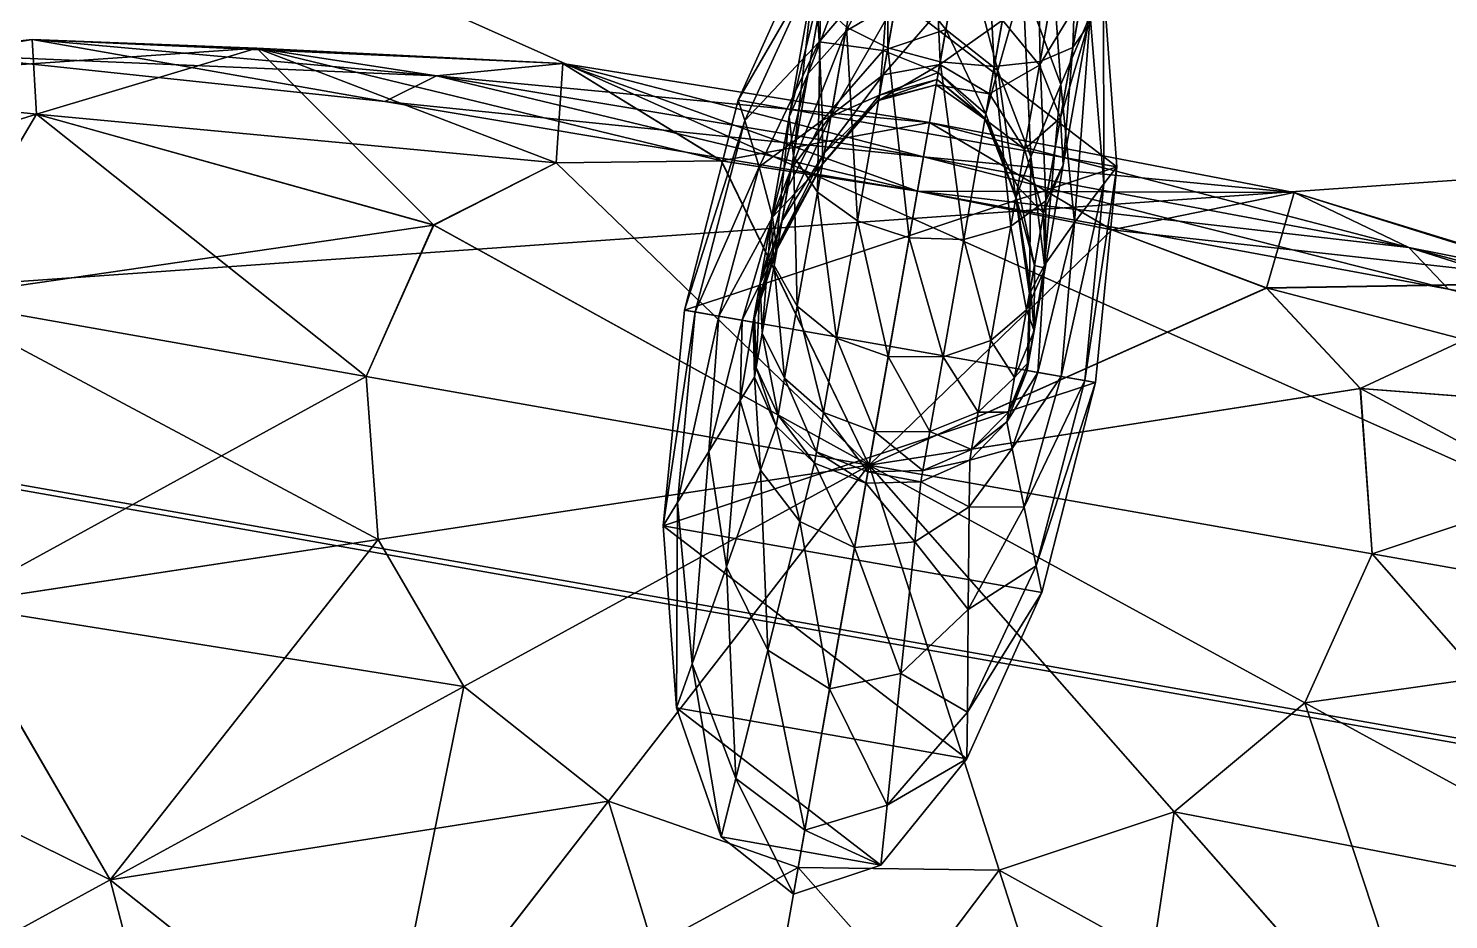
# Model space of a CAD drawing. Header units: metres. Extents: x -1.14 to 1.51, y -0.35 to 3.51.
# Drawn here: x -0.476 to 0.035, y 0.352 to 0.672 of the extents above; entities that cross this region are included whole.
import ezdxf

# ---------------------------------------------------------------- set-up
doc = ezdxf.new("R2010")
doc.units = ezdxf.units.M

msp = doc.modelspace()

# ---------------------------------------------------------------- linework, layer by layer
at = {"layer": 'Banana 1'}
for points in [[(-0.16692, 0.66516, -0.46506), (-0.16738, 0.75409, -0.46748), (-0.18175, 0.67257, -0.45539)], [(-0.16692, 0.66516, -0.46506), (-0.15209, 0.74924, -0.47806), (-0.16738, 0.75409, -0.46748)], [(-0.1481, 0.66008, -0.46861), (-0.15209, 0.74924, -0.47806), (-0.16692, 0.66516, -0.46506)], [(-0.1481, 0.66008, -0.46861), (-0.13311, 0.7451, -0.48194), (-0.15209, 0.74924, -0.47806)], [(-0.12868, 0.65842, -0.46506), (-0.13311, 0.7451, -0.48194), (-0.1481, 0.66008, -0.46861)], [(-0.12868, 0.65842, -0.46506), (-0.11385, 0.74249, -0.47806), (-0.13311, 0.7451, -0.48194)], [(-0.1122, 0.66031, -0.45539), (-0.11385, 0.74249, -0.47806), (-0.12868, 0.65842, -0.46506)], [(-0.1122, 0.66031, -0.45539), (-0.09783, 0.74182, -0.46748), (-0.11385, 0.74249, -0.47806)], [(-0.10041, 0.66533, -0.44108), (-0.09783, 0.74182, -0.46748), (-0.1122, 0.66031, -0.45539)], [(-0.10041, 0.66533, -0.44108), (-0.0867, 0.74305, -0.45183), (-0.09783, 0.74182, -0.46748)], [(-0.09504, 0.67306, -0.4236), (-0.0867, 0.74305, -0.45183), (-0.10041, 0.66533, -0.44108)], [(-0.10949, 0.72008, -0.11019), (-0.1184, 0.68877, -0.14417), (-0.1047, 0.65199, -0.14417)], [(-0.10949, 0.72008, -0.11019), (-0.1047, 0.65199, -0.14417), (-0.09418, 0.67675, -0.11019)], [(-0.182, 0.67115, -0.36349), (-0.15823, 0.71445, -0.3664), (-0.16397, 0.68186, -0.34982)], [(-0.182, 0.67115, -0.36349), (-0.17536, 0.70886, -0.38239), (-0.15823, 0.71445, -0.3664)], [(-0.22067, 0.64634, -0.0973), (-0.19307, 0.69419, -0.11019), (-0.19376, 0.70617, -0.0973)], [(-0.0846, 0.62235, -0.0973), (-0.22067, 0.64634, -0.0973), (-0.19376, 0.70617, -0.0973)], [(-0.19559, 0.65596, -0.38081), (-0.17536, 0.70886, -0.38239), (-0.182, 0.67115, -0.36349)], [(-0.19559, 0.65596, -0.38081), (-0.18782, 0.70006, -0.40309), (-0.17536, 0.70886, -0.38239)], [(-0.08943, 0.68777, -0.0973), (-0.0846, 0.62235, -0.0973), (-0.19376, 0.70617, -0.0973)], [(-0.1662, 0.69719, -0.14417), (-0.14604, 0.67174, -0.19222), (-0.14008, 0.70559, -0.14417)], [(-0.14008, 0.70559, -0.14417), (-0.14604, 0.67174, -0.19222), (-0.12739, 0.65697, -0.19222)], [(-0.14008, 0.70559, -0.14417), (-0.12739, 0.65697, -0.19222), (-0.1184, 0.68877, -0.14417)], [(-0.20234, 0.64041, -0.3973), (-0.18782, 0.70006, -0.40309), (-0.19559, 0.65596, -0.38081)], [(-0.20234, 0.64041, -0.3973), (-0.19352, 0.69042, -0.4236), (-0.18782, 0.70006, -0.40309)], [(-0.19307, 0.69419, -0.11019), (-0.19164, 0.66732, -0.14417), (-0.1662, 0.69719, -0.14417)], [(-0.19164, 0.66732, -0.14417), (-0.16862, 0.66424, -0.19222), (-0.1662, 0.69719, -0.14417)], [(-0.1662, 0.69719, -0.14417), (-0.16862, 0.66424, -0.19222), (-0.14604, 0.67174, -0.19222)], [(-0.12573, 0.67512, -0.34982), (-0.1058, 0.6966, -0.38239), (-0.11245, 0.65889, -0.36349)], [(-0.11245, 0.65889, -0.36349), (-0.1058, 0.6966, -0.38239), (-0.09711, 0.68406, -0.40309)], [(-0.22067, 0.64634, -0.0973), (-0.21831, 0.63903, -0.11019), (-0.19307, 0.69419, -0.11019)], [(-0.21831, 0.63903, -0.11019), (-0.19164, 0.66732, -0.14417), (-0.19307, 0.69419, -0.11019)], [(-0.20084, 0.62621, -0.41103), (-0.19352, 0.69042, -0.4236), (-0.20234, 0.64041, -0.3973)], [(-0.20084, 0.62621, -0.41103), (-0.19112, 0.68132, -0.44108), (-0.19352, 0.69042, -0.4236)], [(-0.1184, 0.68877, -0.14417), (-0.12739, 0.65697, -0.19222), (-0.11546, 0.62596, -0.19222)], [(-0.1184, 0.68877, -0.14417), (-0.11546, 0.62596, -0.19222), (-0.1047, 0.65199, -0.14417)], [(-0.11245, 0.65889, -0.36349), (-0.09711, 0.68406, -0.40309), (-0.10488, 0.63997, -0.38081)], [(-0.10488, 0.63997, -0.38081), (-0.09711, 0.68406, -0.40309), (-0.09504, 0.67306, -0.4236)], [(-0.08943, 0.68777, -0.0973), (-0.09418, 0.67675, -0.11019), (-0.08933, 0.61628, -0.11019)], [(-0.08943, 0.68777, -0.0973), (-0.08933, 0.61628, -0.11019), (-0.0846, 0.62235, -0.0973)], [(-0.19221, 0.61327, -0.42227), (-0.19112, 0.68132, -0.44108), (-0.20084, 0.62621, -0.41103)], [(-0.19221, 0.61327, -0.42227), (-0.18175, 0.67257, -0.45539), (-0.19112, 0.68132, -0.44108)], [(-0.18732, 0.641, -0.3285), (-0.16397, 0.68186, -0.34982), (-0.16864, 0.65541, -0.31744)], [(-0.18732, 0.641, -0.3285), (-0.182, 0.67115, -0.36349), (-0.16397, 0.68186, -0.34982)], [(-0.16864, 0.65541, -0.31744), (-0.14389, 0.68396, -0.34427), (-0.14827, 0.65913, -0.31291)], [(-0.16864, 0.65541, -0.31744), (-0.16397, 0.68186, -0.34982), (-0.14389, 0.68396, -0.34427)], [(-0.14827, 0.65913, -0.31291), (-0.14389, 0.68396, -0.34427), (-0.12573, 0.67512, -0.34982)], [(-0.14827, 0.65913, -0.31291), (-0.12573, 0.67512, -0.34982), (-0.1304, 0.64867, -0.31744)], [(-0.1304, 0.64867, -0.31744), (-0.12573, 0.67512, -0.34982), (-0.11245, 0.65889, -0.36349)], [(-0.09418, 0.67675, -0.11019), (-0.1047, 0.65199, -0.14417), (-0.09982, 0.60237, -0.14417)], [(-0.09418, 0.67675, -0.11019), (-0.09982, 0.60237, -0.14417), (-0.08933, 0.61628, -0.11019)], [(-0.20163, 0.6217, -0.34228), (-0.182, 0.67115, -0.36349), (-0.18732, 0.641, -0.3285)], [(-0.20163, 0.6217, -0.34228), (-0.19559, 0.65596, -0.38081), (-0.182, 0.67115, -0.36349)], [(-0.17787, 0.60303, -0.42986), (-0.18175, 0.67257, -0.45539), (-0.19221, 0.61327, -0.42227)], [(-0.17787, 0.60303, -0.42986), (-0.16692, 0.66516, -0.46506), (-0.18175, 0.67257, -0.45539)], [(-0.16862, 0.66424, -0.19222), (-0.14876, 0.65635, -0.2473), (-0.14604, 0.67174, -0.19222)], [(-0.14604, 0.67174, -0.19222), (-0.14876, 0.65635, -0.2473), (-0.13168, 0.6414, -0.2473)], [(-0.14604, 0.67174, -0.19222), (-0.13168, 0.6414, -0.2473), (-0.12739, 0.65697, -0.19222)], [(-0.10488, 0.63997, -0.38081), (-0.09504, 0.67306, -0.4236), (-0.10386, 0.62305, -0.3973)], [(-0.10386, 0.62305, -0.3973), (-0.09504, 0.67306, -0.4236), (-0.10041, 0.66533, -0.44108)], [(-0.21831, 0.63903, -0.11019), (-0.21321, 0.62236, -0.14417), (-0.19164, 0.66732, -0.14417)], [(-0.21321, 0.62236, -0.14417), (-0.19044, 0.63919, -0.19222), (-0.19164, 0.66732, -0.14417)], [(-0.19164, 0.66732, -0.14417), (-0.19044, 0.63919, -0.19222), (-0.16862, 0.66424, -0.19222)], [(-0.19044, 0.63919, -0.19222), (-0.16992, 0.64814, -0.2473), (-0.16862, 0.66424, -0.19222)], [(-0.15924, 0.59691, -0.43265), (-0.16692, 0.66516, -0.46506), (-0.17787, 0.60303, -0.42986)], [(-0.16862, 0.66424, -0.19222), (-0.16992, 0.64814, -0.2473), (-0.14876, 0.65635, -0.2473)], [(-0.15924, 0.59691, -0.43265), (-0.1481, 0.66008, -0.46861), (-0.16692, 0.66516, -0.46506)], [(-0.11013, 0.61021, -0.41103), (-0.10041, 0.66533, -0.44108), (-0.1122, 0.66031, -0.45539)], [(-0.10386, 0.62305, -0.3973), (-0.10041, 0.66533, -0.44108), (-0.11013, 0.61021, -0.41103)], [(-0.17025, 0.64625, -0.29274), (-0.14827, 0.65913, -0.31291), (-0.14954, 0.65192, -0.28961)], [(-0.17025, 0.64625, -0.29274), (-0.16864, 0.65541, -0.31744), (-0.14827, 0.65913, -0.31291)], [(-0.13963, 0.59629, -0.42986), (-0.1481, 0.66008, -0.46861), (-0.15924, 0.59691, -0.43265)], [(-0.14954, 0.65192, -0.28961), (-0.14827, 0.65913, -0.31291), (-0.1304, 0.64867, -0.31744)], [(-0.13963, 0.59629, -0.42986), (-0.12868, 0.65842, -0.46506), (-0.1481, 0.66008, -0.46861)], [(-0.1304, 0.64867, -0.31744), (-0.11245, 0.65889, -0.36349), (-0.11777, 0.62873, -0.3285)], [(-0.12266, 0.60101, -0.42227), (-0.1122, 0.66031, -0.45539), (-0.12868, 0.65842, -0.46506)], [(-0.11013, 0.61021, -0.41103), (-0.1122, 0.66031, -0.45539), (-0.12266, 0.60101, -0.42227)], [(-0.11777, 0.62873, -0.3285), (-0.11245, 0.65889, -0.36349), (-0.10488, 0.63997, -0.38081)], [(-0.20887, 0.60334, -0.35497), (-0.19559, 0.65596, -0.38081), (-0.20163, 0.6217, -0.34228)], [(-0.20887, 0.60334, -0.35497), (-0.20234, 0.64041, -0.3973), (-0.19559, 0.65596, -0.38081)], [(-0.18974, 0.62729, -0.30032), (-0.16864, 0.65541, -0.31744), (-0.17025, 0.64625, -0.29274)], [(-0.18974, 0.62729, -0.30032), (-0.18732, 0.641, -0.3285), (-0.16864, 0.65541, -0.31744)], [(-0.16992, 0.64814, -0.2473), (-0.17021, 0.64646, -0.27095), (-0.1492, 0.65382, -0.2694)], [(-0.17021, 0.64646, -0.27095), (-0.14954, 0.65192, -0.28961), (-0.1492, 0.65382, -0.2694)], [(-0.16992, 0.64814, -0.2473), (-0.1492, 0.65382, -0.2694), (-0.14876, 0.65635, -0.2473)], [(-0.1492, 0.65382, -0.2694), (-0.14954, 0.65192, -0.28961), (-0.13201, 0.63951, -0.29274)], [(-0.14876, 0.65635, -0.2473), (-0.1492, 0.65382, -0.2694), (-0.13198, 0.63972, -0.27095)], [(-0.1492, 0.65382, -0.2694), (-0.13201, 0.63951, -0.29274), (-0.13198, 0.63972, -0.27095)], [(-0.14876, 0.65635, -0.2473), (-0.13198, 0.63972, -0.27095), (-0.13168, 0.6414, -0.2473)], [(-0.12266, 0.60101, -0.42227), (-0.12868, 0.65842, -0.46506), (-0.13963, 0.59629, -0.42986)], [(-0.12739, 0.65697, -0.19222), (-0.13168, 0.6414, -0.2473), (-0.12087, 0.61113, -0.2473)], [(-0.12739, 0.65697, -0.19222), (-0.12087, 0.61113, -0.2473), (-0.11546, 0.62596, -0.19222)], [(-0.17021, 0.64646, -0.27095), (-0.17025, 0.64625, -0.29274), (-0.14954, 0.65192, -0.28961)], [(-0.14954, 0.65192, -0.28961), (-0.1304, 0.64867, -0.31744), (-0.13201, 0.63951, -0.29274)], [(-0.13201, 0.63951, -0.29274), (-0.1304, 0.64867, -0.31744), (-0.11777, 0.62873, -0.3285)], [(-0.1047, 0.65199, -0.14417), (-0.11546, 0.62596, -0.19222), (-0.11056, 0.58703, -0.19222)], [(-0.1047, 0.65199, -0.14417), (-0.11056, 0.58703, -0.19222), (-0.09982, 0.60237, -0.14417)], [(-0.23998, 0.57089, -0.0973), (-0.21831, 0.63903, -0.11019), (-0.22067, 0.64634, -0.0973)], [(-0.22067, 0.64634, -0.0973), (-0.0846, 0.62235, -0.0973), (-0.23998, 0.57089, -0.0973)], [(-0.19044, 0.63919, -0.19222), (-0.19043, 0.6234, -0.2473), (-0.16992, 0.64814, -0.2473)], [(-0.19043, 0.6234, -0.2473), (-0.17021, 0.64646, -0.27095), (-0.16992, 0.64814, -0.2473)], [(-0.19043, 0.6234, -0.2473), (-0.19039, 0.62358, -0.27468), (-0.17021, 0.64646, -0.27095)], [(-0.19039, 0.62358, -0.27468), (-0.17025, 0.64625, -0.29274), (-0.17021, 0.64646, -0.27095)], [(-0.19039, 0.62358, -0.27468), (-0.18974, 0.62729, -0.30032), (-0.17025, 0.64625, -0.29274)], [(-0.23998, 0.57089, -0.0973), (-0.23614, 0.57021, -0.11019), (-0.21831, 0.63903, -0.11019)], [(-0.23614, 0.57021, -0.11019), (-0.21321, 0.62236, -0.14417), (-0.21831, 0.63903, -0.11019)], [(-0.21321, 0.62236, -0.14417), (-0.20836, 0.60428, -0.19222), (-0.19044, 0.63919, -0.19222)], [(-0.20776, 0.58697, -0.3657), (-0.20234, 0.64041, -0.3973), (-0.20887, 0.60334, -0.35497)], [(-0.20836, 0.60428, -0.19222), (-0.19043, 0.6234, -0.2473), (-0.19044, 0.63919, -0.19222)], [(-0.20776, 0.58697, -0.3657), (-0.20084, 0.62621, -0.41103), (-0.20234, 0.64041, -0.3973)], [(-0.20495, 0.60287, -0.30965), (-0.18732, 0.641, -0.3285), (-0.18974, 0.62729, -0.30032)], [(-0.20495, 0.60287, -0.30965), (-0.20163, 0.6217, -0.34228), (-0.18732, 0.641, -0.3285)], [(-0.13198, 0.63972, -0.27095), (-0.13201, 0.63951, -0.29274), (-0.12019, 0.61503, -0.30032)], [(-0.13201, 0.63951, -0.29274), (-0.11777, 0.62873, -0.3285), (-0.12019, 0.61503, -0.30032)], [(-0.13168, 0.6414, -0.2473), (-0.13198, 0.63972, -0.27095), (-0.12084, 0.61132, -0.27468)], [(-0.13198, 0.63972, -0.27095), (-0.12019, 0.61503, -0.30032), (-0.12084, 0.61132, -0.27468)], [(-0.13168, 0.6414, -0.2473), (-0.12084, 0.61132, -0.27468), (-0.12087, 0.61113, -0.2473)], [(-0.11777, 0.62873, -0.3285), (-0.10488, 0.63997, -0.38081), (-0.11092, 0.6057, -0.34228)], [(-0.11092, 0.6057, -0.34228), (-0.10488, 0.63997, -0.38081), (-0.10386, 0.62305, -0.3973)], [(-0.12019, 0.61503, -0.30032), (-0.11777, 0.62873, -0.3285), (-0.11092, 0.6057, -0.34228)], [(-0.20836, 0.60428, -0.19222), (-0.20675, 0.59268, -0.2473), (-0.19043, 0.6234, -0.2473)], [(-0.19944, 0.57225, -0.37449), (-0.20084, 0.62621, -0.41103), (-0.20776, 0.58697, -0.3657)], [(-0.20675, 0.59268, -0.2473), (-0.19039, 0.62358, -0.27468), (-0.19043, 0.6234, -0.2473)], [(-0.20675, 0.59268, -0.2473), (-0.20638, 0.59476, -0.27922), (-0.19039, 0.62358, -0.27468)], [(-0.20638, 0.59476, -0.27922), (-0.18974, 0.62729, -0.30032), (-0.19039, 0.62358, -0.27468)], [(-0.20638, 0.59476, -0.27922), (-0.20495, 0.60287, -0.30965), (-0.18974, 0.62729, -0.30032)], [(-0.19944, 0.57225, -0.37449), (-0.19221, 0.61327, -0.42227), (-0.20084, 0.62621, -0.41103)], [(-0.11546, 0.62596, -0.19222), (-0.12087, 0.61113, -0.2473), (-0.11604, 0.57668, -0.2473)], [(-0.11546, 0.62596, -0.19222), (-0.11604, 0.57668, -0.2473), (-0.11056, 0.58703, -0.19222)], [(-0.11092, 0.6057, -0.34228), (-0.10386, 0.62305, -0.3973), (-0.11039, 0.58598, -0.35497)], [(-0.11039, 0.58598, -0.35497), (-0.10386, 0.62305, -0.3973), (-0.11013, 0.61021, -0.41103)], [(-0.09226, 0.54484, -0.0973), (-0.23998, 0.57089, -0.0973), (-0.0846, 0.62235, -0.0973)], [(-0.23614, 0.57021, -0.11019), (-0.22767, 0.56872, -0.14417), (-0.21321, 0.62236, -0.14417)], [(-0.22767, 0.56872, -0.14417), (-0.20836, 0.60428, -0.19222), (-0.21321, 0.62236, -0.14417)], [(-0.21285, 0.58079, -0.31801), (-0.20163, 0.6217, -0.34228), (-0.20495, 0.60287, -0.30965)], [(-0.21285, 0.58079, -0.31801), (-0.20887, 0.60334, -0.35497), (-0.20163, 0.6217, -0.34228)], [(-0.0846, 0.62235, -0.0973), (-0.09611, 0.54552, -0.11019), (-0.09226, 0.54484, -0.0973)], [(-0.0846, 0.62235, -0.0973), (-0.08933, 0.61628, -0.11019), (-0.09611, 0.54552, -0.11019)], [(-0.18532, 0.56081, -0.38043), (-0.19221, 0.61327, -0.42227), (-0.19944, 0.57225, -0.37449)], [(-0.18532, 0.56081, -0.38043), (-0.17787, 0.60303, -0.42986), (-0.19221, 0.61327, -0.42227)], [(-0.12084, 0.61132, -0.27468), (-0.12019, 0.61503, -0.30032), (-0.11424, 0.58687, -0.30965)], [(-0.12019, 0.61503, -0.30032), (-0.11092, 0.6057, -0.34228), (-0.11424, 0.58687, -0.30965)], [(-0.08933, 0.61628, -0.11019), (-0.10457, 0.54701, -0.14417), (-0.09611, 0.54552, -0.11019)], [(-0.08933, 0.61628, -0.11019), (-0.09982, 0.60237, -0.14417), (-0.10457, 0.54701, -0.14417)], [(-0.11705, 0.57097, -0.3657), (-0.11013, 0.61021, -0.41103), (-0.12266, 0.60101, -0.42227)], [(-0.12087, 0.61113, -0.2473), (-0.12084, 0.61132, -0.27468), (-0.11567, 0.57877, -0.27922)], [(-0.12087, 0.61113, -0.2473), (-0.11567, 0.57877, -0.27922), (-0.11604, 0.57668, -0.2473)], [(-0.12084, 0.61132, -0.27468), (-0.11424, 0.58687, -0.30965), (-0.11567, 0.57877, -0.27922)], [(-0.11039, 0.58598, -0.35497), (-0.11013, 0.61021, -0.41103), (-0.11705, 0.57097, -0.3657)], [(-0.22767, 0.56872, -0.14417), (-0.21921, 0.56723, -0.19222), (-0.20836, 0.60428, -0.19222)], [(-0.21921, 0.56723, -0.19222), (-0.20675, 0.59268, -0.2473), (-0.20836, 0.60428, -0.19222)], [(-0.21483, 0.56958, -0.28319), (-0.20495, 0.60287, -0.30965), (-0.20638, 0.59476, -0.27922)], [(-0.21483, 0.56958, -0.28319), (-0.21285, 0.58079, -0.31801), (-0.20495, 0.60287, -0.30965)], [(-0.21205, 0.56263, -0.32494), (-0.20887, 0.60334, -0.35497), (-0.21285, 0.58079, -0.31801)], [(-0.21205, 0.56263, -0.32494), (-0.20776, 0.58697, -0.3657), (-0.20887, 0.60334, -0.35497)], [(-0.16676, 0.55425, -0.38261), (-0.17787, 0.60303, -0.42986), (-0.18532, 0.56081, -0.38043)], [(-0.16676, 0.55425, -0.38261), (-0.15924, 0.59691, -0.43265), (-0.17787, 0.60303, -0.42986)], [(-0.11424, 0.58687, -0.30965), (-0.11092, 0.6057, -0.34228), (-0.11039, 0.58598, -0.35497)], [(-0.09982, 0.60237, -0.14417), (-0.11303, 0.54851, -0.19222), (-0.10457, 0.54701, -0.14417)], [(-0.09982, 0.60237, -0.14417), (-0.11056, 0.58703, -0.19222), (-0.11303, 0.54851, -0.19222)], [(-0.12989, 0.55999, -0.37449), (-0.12266, 0.60101, -0.42227), (-0.13963, 0.59629, -0.42986)], [(-0.11705, 0.57097, -0.3657), (-0.12266, 0.60101, -0.42227), (-0.12989, 0.55999, -0.37449)], [(-0.21921, 0.56723, -0.19222), (-0.21536, 0.56655, -0.2473), (-0.20675, 0.59268, -0.2473)], [(-0.21536, 0.56655, -0.2473), (-0.20638, 0.59476, -0.27922), (-0.20675, 0.59268, -0.2473)], [(-0.21536, 0.56655, -0.2473), (-0.21483, 0.56958, -0.28319), (-0.20638, 0.59476, -0.27922)], [(-0.14708, 0.55407, -0.38043), (-0.15924, 0.59691, -0.43265), (-0.16676, 0.55425, -0.38261)], [(-0.14708, 0.55407, -0.38043), (-0.13963, 0.59629, -0.42986), (-0.15924, 0.59691, -0.43265)], [(-0.12989, 0.55999, -0.37449), (-0.13963, 0.59629, -0.42986), (-0.14708, 0.55407, -0.38043)], [(-0.11056, 0.58703, -0.19222), (-0.11688, 0.54918, -0.2473), (-0.11303, 0.54851, -0.19222)], [(-0.11056, 0.58703, -0.19222), (-0.11604, 0.57668, -0.2473), (-0.11688, 0.54918, -0.2473)], [(-0.20399, 0.54646, -0.33063), (-0.20776, 0.58697, -0.3657), (-0.21205, 0.56263, -0.32494)], [(-0.20399, 0.54646, -0.33063), (-0.19944, 0.57225, -0.37449), (-0.20776, 0.58697, -0.3657)], [(-0.11437, 0.56343, -0.31801), (-0.11039, 0.58598, -0.35497), (-0.11705, 0.57097, -0.3657)], [(-0.11567, 0.57877, -0.27922), (-0.11424, 0.58687, -0.30965), (-0.11437, 0.56343, -0.31801)], [(-0.11424, 0.58687, -0.30965), (-0.11039, 0.58598, -0.35497), (-0.11437, 0.56343, -0.31801)], [(-0.21424, 0.55022, -0.28629), (-0.21285, 0.58079, -0.31801), (-0.21483, 0.56958, -0.28319)], [(-0.21424, 0.55022, -0.28629), (-0.21205, 0.56263, -0.32494), (-0.21285, 0.58079, -0.31801)], [(-0.11604, 0.57668, -0.2473), (-0.11567, 0.57877, -0.27922), (-0.11635, 0.55222, -0.28319)], [(-0.11567, 0.57877, -0.27922), (-0.11437, 0.56343, -0.31801), (-0.11635, 0.55222, -0.28319)], [(-0.19004, 0.53403, -0.33446), (-0.19944, 0.57225, -0.37449), (-0.20399, 0.54646, -0.33063)], [(-0.19004, 0.53403, -0.33446), (-0.18532, 0.56081, -0.38043), (-0.19944, 0.57225, -0.37449)], [(-0.11604, 0.57668, -0.2473), (-0.11635, 0.55222, -0.28319), (-0.11688, 0.54918, -0.2473)], [(-0.24764, 0.49339, -0.0973), (-0.23614, 0.57021, -0.11019), (-0.23998, 0.57089, -0.0973)], [(-0.24764, 0.49339, -0.0973), (-0.23998, 0.57089, -0.0973), (-0.09226, 0.54484, -0.0973)], [(-0.24764, 0.49339, -0.0973), (-0.24252, 0.50172, -0.11019), (-0.23614, 0.57021, -0.11019)], [(-0.24252, 0.50172, -0.11019), (-0.22767, 0.56872, -0.14417), (-0.23614, 0.57021, -0.11019)], [(-0.24252, 0.50172, -0.11019), (-0.23124, 0.52007, -0.14417), (-0.22767, 0.56872, -0.14417)], [(-0.23124, 0.52007, -0.14417), (-0.21921, 0.56723, -0.19222), (-0.22767, 0.56872, -0.14417)], [(-0.23124, 0.52007, -0.14417), (-0.21997, 0.53841, -0.19222), (-0.21921, 0.56723, -0.19222)], [(-0.21997, 0.53841, -0.19222), (-0.21536, 0.56655, -0.2473), (-0.21921, 0.56723, -0.19222)], [(-0.21485, 0.54675, -0.2473), (-0.21483, 0.56958, -0.28319), (-0.21536, 0.56655, -0.2473)], [(-0.21485, 0.54675, -0.2473), (-0.21424, 0.55022, -0.28629), (-0.21483, 0.56958, -0.28319)], [(-0.12134, 0.54664, -0.32494), (-0.11705, 0.57097, -0.3657), (-0.12989, 0.55999, -0.37449)], [(-0.11437, 0.56343, -0.31801), (-0.11705, 0.57097, -0.3657), (-0.12134, 0.54664, -0.32494)], [(-0.21997, 0.53841, -0.19222), (-0.21485, 0.54675, -0.2473), (-0.21536, 0.56655, -0.2473)], [(-0.20635, 0.53306, -0.28884), (-0.21205, 0.56263, -0.32494), (-0.21424, 0.55022, -0.28629)], [(-0.20635, 0.53306, -0.28884), (-0.20399, 0.54646, -0.33063), (-0.21205, 0.56263, -0.32494)], [(-0.11635, 0.55222, -0.28319), (-0.11437, 0.56343, -0.31801), (-0.12134, 0.54664, -0.32494)], [(-0.17155, 0.52711, -0.33587), (-0.18532, 0.56081, -0.38043), (-0.19004, 0.53403, -0.33446)], [(-0.17155, 0.52711, -0.33587), (-0.16676, 0.55425, -0.38261), (-0.18532, 0.56081, -0.38043)], [(-0.13444, 0.5342, -0.33063), (-0.12989, 0.55999, -0.37449), (-0.14708, 0.55407, -0.38043)], [(-0.12134, 0.54664, -0.32494), (-0.12989, 0.55999, -0.37449), (-0.13444, 0.5342, -0.33063)], [(-0.1518, 0.52729, -0.33446), (-0.16676, 0.55425, -0.38261), (-0.17155, 0.52711, -0.33587)], [(-0.1518, 0.52729, -0.33446), (-0.14708, 0.55407, -0.38043), (-0.16676, 0.55425, -0.38261)], [(-0.13444, 0.5342, -0.33063), (-0.14708, 0.55407, -0.38043), (-0.1518, 0.52729, -0.33446)], [(-0.11688, 0.54918, -0.2473), (-0.11635, 0.55222, -0.28319), (-0.12353, 0.53423, -0.28629)], [(-0.11635, 0.55222, -0.28319), (-0.12134, 0.54664, -0.32494), (-0.12353, 0.53423, -0.28629)], [(-0.21262, 0.5134, -0.19222), (-0.21485, 0.54675, -0.2473), (-0.21997, 0.53841, -0.19222)], [(-0.20703, 0.52922, -0.2473), (-0.21424, 0.55022, -0.28629), (-0.21485, 0.54675, -0.2473)], [(-0.21262, 0.5134, -0.19222), (-0.20703, 0.52922, -0.2473), (-0.21485, 0.54675, -0.2473)], [(-0.20703, 0.52922, -0.2473), (-0.20635, 0.53306, -0.28884), (-0.21424, 0.55022, -0.28629)], [(-0.19252, 0.51997, -0.29055), (-0.20399, 0.54646, -0.33063), (-0.20635, 0.53306, -0.28884)], [(-0.19252, 0.51997, -0.29055), (-0.19004, 0.53403, -0.33446), (-0.20399, 0.54646, -0.33063)], [(-0.12353, 0.53423, -0.28629), (-0.12134, 0.54664, -0.32494), (-0.13444, 0.5342, -0.33063)], [(-0.11303, 0.54851, -0.19222), (-0.11688, 0.54918, -0.2473), (-0.12414, 0.53075, -0.2473)], [(-0.11688, 0.54918, -0.2473), (-0.12353, 0.53423, -0.28629), (-0.12414, 0.53075, -0.2473)], [(-0.11303, 0.54851, -0.19222), (-0.12414, 0.53075, -0.2473), (-0.12218, 0.52116, -0.19222)], [(-0.10457, 0.54701, -0.14417), (-0.11303, 0.54851, -0.19222), (-0.12218, 0.52116, -0.19222)], [(-0.10457, 0.54701, -0.14417), (-0.12218, 0.52116, -0.19222), (-0.11786, 0.50007, -0.14417)], [(-0.09611, 0.54552, -0.11019), (-0.10457, 0.54701, -0.14417), (-0.11786, 0.50007, -0.14417)], [(-0.09226, 0.54484, -0.0973), (-0.11157, 0.46939, -0.0973), (-0.24764, 0.49339, -0.0973)], [(-0.09611, 0.54552, -0.11019), (-0.11786, 0.50007, -0.14417), (-0.11354, 0.47898, -0.11019)], [(-0.09226, 0.54484, -0.0973), (-0.09611, 0.54552, -0.11019), (-0.11354, 0.47898, -0.11019)], [(-0.09226, 0.54484, -0.0973), (-0.11354, 0.47898, -0.11019), (-0.11157, 0.46939, -0.0973)], [(-0.22492, 0.47859, -0.14417), (-0.21997, 0.53841, -0.19222), (-0.23124, 0.52007, -0.14417)], [(-0.22492, 0.47859, -0.14417), (-0.21262, 0.5134, -0.19222), (-0.21997, 0.53841, -0.19222)], [(-0.19324, 0.51588, -0.2473), (-0.20635, 0.53306, -0.28884), (-0.20703, 0.52922, -0.2473)], [(-0.19324, 0.51588, -0.2473), (-0.19252, 0.51997, -0.29055), (-0.20635, 0.53306, -0.28884)], [(-0.17407, 0.5128, -0.29118), (-0.19004, 0.53403, -0.33446), (-0.19252, 0.51997, -0.29055)], [(-0.17407, 0.5128, -0.29118), (-0.17155, 0.52711, -0.33587), (-0.19004, 0.53403, -0.33446)], [(-0.1368, 0.5208, -0.28884), (-0.13444, 0.5342, -0.33063), (-0.1518, 0.52729, -0.33446)], [(-0.12414, 0.53075, -0.2473), (-0.12353, 0.53423, -0.28629), (-0.1368, 0.5208, -0.28884)], [(-0.12353, 0.53423, -0.28629), (-0.13444, 0.5342, -0.33063), (-0.1368, 0.5208, -0.28884)], [(-0.19848, 0.49489, -0.19222), (-0.20703, 0.52922, -0.2473), (-0.21262, 0.5134, -0.19222)], [(-0.19848, 0.49489, -0.19222), (-0.19324, 0.51588, -0.2473), (-0.20703, 0.52922, -0.2473)], [(-0.15428, 0.51322, -0.29055), (-0.17155, 0.52711, -0.33587), (-0.17407, 0.5128, -0.29118)], [(-0.15428, 0.51322, -0.29055), (-0.1518, 0.52729, -0.33446), (-0.17155, 0.52711, -0.33587)], [(-0.1368, 0.5208, -0.28884), (-0.1518, 0.52729, -0.33446), (-0.15428, 0.51322, -0.29055)], [(-0.12218, 0.52116, -0.19222), (-0.12414, 0.53075, -0.2473), (-0.13748, 0.51696, -0.2473)], [(-0.12414, 0.53075, -0.2473), (-0.1368, 0.5208, -0.28884), (-0.13748, 0.51696, -0.2473)], [(-0.13748, 0.51696, -0.2473), (-0.1368, 0.5208, -0.28884), (-0.15428, 0.51322, -0.29055)], [(-0.11786, 0.50007, -0.14417), (-0.12218, 0.52116, -0.19222), (-0.13764, 0.50018, -0.19222)], [(-0.12218, 0.52116, -0.19222), (-0.13748, 0.51696, -0.2473), (-0.13764, 0.50018, -0.19222)], [(-0.23722, 0.44378, -0.11019), (-0.23124, 0.52007, -0.14417), (-0.24252, 0.50172, -0.11019)], [(-0.23722, 0.44378, -0.11019), (-0.22492, 0.47859, -0.14417), (-0.23124, 0.52007, -0.14417)], [(-0.17887, 0.48555, -0.19222), (-0.19324, 0.51588, -0.2473), (-0.19848, 0.49489, -0.19222)], [(-0.1748, 0.50863, -0.2473), (-0.19252, 0.51997, -0.29055), (-0.19324, 0.51588, -0.2473)], [(-0.17887, 0.48555, -0.19222), (-0.1748, 0.50863, -0.2473), (-0.19324, 0.51588, -0.2473)], [(-0.1748, 0.50863, -0.2473), (-0.17407, 0.5128, -0.29118), (-0.19252, 0.51997, -0.29055)], [(-0.13764, 0.50018, -0.19222), (-0.13748, 0.51696, -0.2473), (-0.155, 0.50914, -0.2473)], [(-0.13748, 0.51696, -0.2473), (-0.15428, 0.51322, -0.29055), (-0.155, 0.50914, -0.2473)], [(-0.21001, 0.44869, -0.14417), (-0.21262, 0.5134, -0.19222), (-0.22492, 0.47859, -0.14417)], [(-0.21001, 0.44869, -0.14417), (-0.19848, 0.49489, -0.19222), (-0.21262, 0.5134, -0.19222)], [(-0.155, 0.50914, -0.2473), (-0.17407, 0.5128, -0.29118), (-0.1748, 0.50863, -0.2473)], [(-0.155, 0.50914, -0.2473), (-0.15428, 0.51322, -0.29055), (-0.17407, 0.5128, -0.29118)], [(-0.15726, 0.48762, -0.19222), (-0.1748, 0.50863, -0.2473), (-0.17887, 0.48555, -0.19222)], [(-0.15726, 0.48762, -0.19222), (-0.155, 0.50914, -0.2473), (-0.1748, 0.50863, -0.2473)], [(-0.13764, 0.50018, -0.19222), (-0.155, 0.50914, -0.2473), (-0.15726, 0.48762, -0.19222)], [(-0.24281, 0.42796, -0.0973), (-0.24252, 0.50172, -0.11019), (-0.24764, 0.49339, -0.0973)], [(-0.24281, 0.42796, -0.0973), (-0.23722, 0.44378, -0.11019), (-0.24252, 0.50172, -0.11019)], [(-0.13798, 0.46326, -0.14417), (-0.13764, 0.50018, -0.19222), (-0.15726, 0.48762, -0.19222)], [(-0.11786, 0.50007, -0.14417), (-0.13764, 0.50018, -0.19222), (-0.13798, 0.46326, -0.14417)], [(-0.11354, 0.47898, -0.11019), (-0.11786, 0.50007, -0.14417), (-0.13798, 0.46326, -0.14417)], [(-0.11157, 0.46939, -0.0973), (-0.13849, 0.40957, -0.0973), (-0.24764, 0.49339, -0.0973)], [(-0.24281, 0.42796, -0.0973), (-0.24764, 0.49339, -0.0973), (-0.13849, 0.40957, -0.0973)], [(-0.18783, 0.43477, -0.14417), (-0.19848, 0.49489, -0.19222), (-0.21001, 0.44869, -0.14417)], [(-0.18783, 0.43477, -0.14417), (-0.17887, 0.48555, -0.19222), (-0.19848, 0.49489, -0.19222)], [(-0.16222, 0.44027, -0.14417), (-0.17887, 0.48555, -0.19222), (-0.18783, 0.43477, -0.14417)], [(-0.16222, 0.44027, -0.14417), (-0.15726, 0.48762, -0.19222), (-0.17887, 0.48555, -0.19222)], [(-0.13798, 0.46326, -0.14417), (-0.15726, 0.48762, -0.19222), (-0.16222, 0.44027, -0.14417)], [(-0.22155, 0.4025, -0.11019), (-0.22492, 0.47859, -0.14417), (-0.23722, 0.44378, -0.11019)], [(-0.22155, 0.4025, -0.11019), (-0.21001, 0.44869, -0.14417), (-0.22492, 0.47859, -0.14417)], [(-0.11157, 0.46939, -0.0973), (-0.11354, 0.47898, -0.11019), (-0.13833, 0.42635, -0.11019)], [(-0.11354, 0.47898, -0.11019), (-0.13798, 0.46326, -0.14417), (-0.13833, 0.42635, -0.11019)], [(-0.11157, 0.46939, -0.0973), (-0.13833, 0.42635, -0.11019), (-0.13849, 0.40957, -0.0973)], [(-0.13833, 0.42635, -0.11019), (-0.13798, 0.46326, -0.14417), (-0.16222, 0.44027, -0.14417)], [(-0.19678, 0.38399, -0.11019), (-0.21001, 0.44869, -0.14417), (-0.22155, 0.4025, -0.11019)], [(-0.19678, 0.38399, -0.11019), (-0.18783, 0.43477, -0.14417), (-0.21001, 0.44869, -0.14417)], [(-0.22679, 0.3815, -0.0973), (-0.23722, 0.44378, -0.11019), (-0.24281, 0.42796, -0.0973)], [(-0.22679, 0.3815, -0.0973), (-0.22155, 0.4025, -0.11019), (-0.23722, 0.44378, -0.11019)], [(-0.16718, 0.39291, -0.11019), (-0.16222, 0.44027, -0.14417), (-0.18783, 0.43477, -0.14417)], [(-0.13833, 0.42635, -0.11019), (-0.16222, 0.44027, -0.14417), (-0.16718, 0.39291, -0.11019)], [(-0.16718, 0.39291, -0.11019), (-0.18783, 0.43477, -0.14417), (-0.19678, 0.38399, -0.11019)], [(-0.13849, 0.40957, -0.0973), (-0.16943, 0.37139, -0.0973), (-0.24281, 0.42796, -0.0973)], [(-0.24281, 0.42796, -0.0973), (-0.16943, 0.37139, -0.0973), (-0.22679, 0.3815, -0.0973)], [(-0.13849, 0.40957, -0.0973), (-0.13833, 0.42635, -0.11019), (-0.16718, 0.39291, -0.11019)], [(-0.13849, 0.40957, -0.0973), (-0.16718, 0.39291, -0.11019), (-0.16943, 0.37139, -0.0973)], [(-0.20085, 0.36091, -0.0973), (-0.22155, 0.4025, -0.11019), (-0.22679, 0.3815, -0.0973)], [(-0.20085, 0.36091, -0.0973), (-0.19678, 0.38399, -0.11019), (-0.22155, 0.4025, -0.11019)], [(-0.16943, 0.37139, -0.0973), (-0.16718, 0.39291, -0.11019), (-0.19678, 0.38399, -0.11019)], [(-0.16943, 0.37139, -0.0973), (-0.19678, 0.38399, -0.11019), (-0.20085, 0.36091, -0.0973)], [(-0.22679, 0.3815, -0.0973), (-0.16943, 0.37139, -0.0973), (-0.20085, 0.36091, -0.0973)]]:
    msp.add_3dface(points, dxfattribs=at)
at = {"layer": 'Cube'}
for points in [[(-0.72286, 0.85573, 0.1), (0.40682, 0.35192, 0.1), (-0.77495, 0.56029, 0.1)], [(-0.77495, 0.56029, -0.1), (0.45891, 0.64736, -0.1), (-0.72286, 0.85573, -0.1)], [(-0.72286, 0.85573, 0.1), (0.45891, 0.64736, 0.1), (0.40682, 0.35192, 0.1)], [(0.45891, 0.64736, -0.1), (-0.72286, 0.85573, 0.1), (-0.72286, 0.85573, -0.1)], [(0.45891, 0.64736, -0.1), (0.45891, 0.64736, 0.1), (-0.72286, 0.85573, 0.1)], [(-0.77495, 0.56029, -0.1), (0.40682, 0.35192, -0.1), (0.45891, 0.64736, -0.1)], [(-0.77495, 0.56029, -0.1), (0.40682, 0.35192, 0.1), (0.40682, 0.35192, -0.1)], [(-0.77495, 0.56029, -0.1), (-0.77495, 0.56029, 0.1), (0.40682, 0.35192, 0.1)]]:
    msp.add_3dface(points, dxfattribs=at)
at = {"layer": 'Cylinder'}
for points in [[(0.40652, 0.35019, -0.1), (-0.77526, 0.55856, 0.1), (-0.77526, 0.55856, -0.1)], [(0.40652, 0.35019, -0.1), (0.40652, 0.35019, 0.1), (-0.77526, 0.55856, 0.1)], [(-0.48559, 0.08767, -0.1), (-0.37956, 0.04149, -0.1), (-0.77526, 0.55856, -0.1)], [(-0.37956, 0.04149, -0.1), (-0.26251, 0.01121, -0.1), (-0.77526, 0.55856, -0.1)], [(-0.77526, 0.55856, -0.1), (-0.26251, 0.01121, -0.1), (0.40652, 0.35019, -0.1)], [(-0.37956, 0.04149, 0.1), (-0.77526, 0.55856, 0.1), (-0.26251, 0.01121, 0.1)], [(-0.77526, 0.55856, 0.1), (-0.37956, 0.04149, 0.1), (-0.48559, 0.08767, 0.1)], [(0.40652, 0.35019, 0.1), (-0.26251, 0.01121, 0.1), (-0.77526, 0.55856, 0.1)]]:
    msp.add_3dface(points, dxfattribs=at)
at = {"layer": 'Sphere'}
for points in [[(-0.61716, 0.6521, 0.1), (-0.47442, 0.66818, 0.079), (-0.50621, 0.66268, 0.1)], [(-0.61716, 0.6521, 0.1), (-0.57692, 0.65234, 0.079), (-0.47442, 0.66818, 0.079)], [(-0.47291, 0.64134, 0.13672), (-0.57693, 0.65234, 0.121), (-0.47443, 0.66818, 0.121)], [(-0.57693, 0.65234, 0.121), (-0.50621, 0.66268, 0.1), (-0.47443, 0.66818, 0.121)], [(-0.57692, 0.65234, 0.079), (-0.39372, 0.66504, 0.06328), (-0.47442, 0.66818, 0.079)], [(-0.57692, 0.65234, 0.079), (-0.47289, 0.64132, 0.06328), (-0.39372, 0.66504, 0.06328)], [(-0.47443, 0.66818, 0.121), (-0.50621, 0.66268, 0.1), (-0.34774, 0.64585, 0.1)], [(-0.50621, 0.66268, 0.1), (-0.47442, 0.66818, 0.079), (-0.32917, 0.65506, 0.079)], [(-0.39374, 0.66506, 0.13672), (-0.47443, 0.66818, 0.121), (-0.32918, 0.65507, 0.121)], [(-0.47443, 0.66818, 0.121), (-0.34774, 0.64585, 0.1), (-0.32918, 0.65507, 0.121)], [(-0.47291, 0.64134, 0.13672), (-0.47443, 0.66818, 0.121), (-0.39374, 0.66506, 0.13672)], [(-0.47442, 0.66818, 0.079), (-0.28372, 0.65952, 0.06328), (-0.32917, 0.65506, 0.079)], [(-0.47442, 0.66818, 0.079), (-0.39372, 0.66504, 0.06328), (-0.28372, 0.65952, 0.06328)], [(-0.33015, 0.60149, 0.14658), (-0.47291, 0.64134, 0.13672), (-0.39374, 0.66506, 0.13672)], [(-0.47289, 0.64132, 0.06328), (-0.28613, 0.62385, 0.05342), (-0.39372, 0.66504, 0.06328)], [(-0.28615, 0.62388, 0.14658), (-0.39374, 0.66506, 0.13672), (-0.28372, 0.65955, 0.13672)], [(-0.39374, 0.66506, 0.13672), (-0.32918, 0.65507, 0.121), (-0.28372, 0.65955, 0.13672)], [(-0.33015, 0.60149, 0.14658), (-0.39374, 0.66506, 0.13672), (-0.28615, 0.62388, 0.14658)], [(-0.39372, 0.66504, 0.06328), (-0.22675, 0.62449, 0.05342), (-0.28372, 0.65952, 0.06328)], [(-0.39372, 0.66504, 0.06328), (-0.28613, 0.62385, 0.05342), (-0.22675, 0.62449, 0.05342)], [(-0.50621, 0.66268, 0.1), (-0.32917, 0.65506, 0.079), (-0.34774, 0.64585, 0.1)], [(-0.28372, 0.65955, 0.13672), (-0.32918, 0.65507, 0.121), (-0.15411, 0.62598, 0.121)], [(-0.32917, 0.65506, 0.079), (-0.28372, 0.65952, 0.06328), (-0.15194, 0.63827, 0.06328)], [(-0.28615, 0.62388, 0.14658), (-0.28372, 0.65955, 0.13672), (-0.22676, 0.62451, 0.14658)], [(-0.22676, 0.62451, 0.14658), (-0.28372, 0.65955, 0.13672), (-0.15194, 0.63829, 0.13672)], [(-0.28372, 0.65955, 0.13672), (-0.15411, 0.62598, 0.121), (-0.15194, 0.63829, 0.13672)], [(-0.28372, 0.65952, 0.06328), (-0.15629, 0.61365, 0.05342), (-0.15194, 0.63827, 0.06328)], [(-0.28372, 0.65952, 0.06328), (-0.22675, 0.62449, 0.05342), (-0.15629, 0.61365, 0.05342)], [(-0.32918, 0.65507, 0.121), (-0.34774, 0.64585, 0.1), (-0.15628, 0.61367, 0.1)], [(-0.34774, 0.64585, 0.1), (-0.32917, 0.65506, 0.079), (-0.15411, 0.62597, 0.079)], [(-0.32918, 0.65507, 0.121), (-0.15628, 0.61367, 0.1), (-0.15411, 0.62598, 0.121)], [(-0.32917, 0.65506, 0.079), (-0.15194, 0.63827, 0.06328), (-0.15411, 0.62597, 0.079)], [(-0.62372, 0.59455, 0.079), (-0.47289, 0.64132, 0.06328), (-0.57692, 0.65234, 0.079)], [(-0.51217, 0.57488, 0.13672), (-0.57693, 0.65234, 0.121), (-0.47291, 0.64134, 0.13672)], [(-0.34774, 0.64585, 0.1), (-0.15411, 0.62597, 0.079), (-0.15628, 0.61367, 0.1)], [(-0.62372, 0.59455, 0.079), (-0.51215, 0.57488, 0.06328), (-0.47289, 0.64132, 0.06328)], [(-0.35445, 0.54707, 0.14658), (-0.51217, 0.57488, 0.13672), (-0.47291, 0.64134, 0.13672)], [(-0.51215, 0.57488, 0.06328), (-0.33012, 0.60147, 0.05342), (-0.47289, 0.64132, 0.06328)], [(-0.35445, 0.54707, 0.14658), (-0.47291, 0.64134, 0.13672), (-0.33015, 0.60149, 0.14658)], [(-0.47289, 0.64132, 0.06328), (-0.33012, 0.60147, 0.05342), (-0.28613, 0.62385, 0.05342)], [(-0.22676, 0.62451, 0.14658), (-0.15194, 0.63829, 0.13672), (-0.15628, 0.61367, 0.14658)], [(-0.15194, 0.63827, 0.06328), (-0.15629, 0.61365, 0.05342), (-0.08637, 0.59973, 0.05342)], [(-0.15628, 0.61367, 0.14658), (-0.15194, 0.63829, 0.13672), (-0.02084, 0.61319, 0.13672)], [(-0.15194, 0.63829, 0.13672), (-0.15411, 0.62598, 0.121), (0.02034, 0.59344, 0.121)], [(-0.15411, 0.62597, 0.079), (-0.15194, 0.63827, 0.06328), (-0.02085, 0.61317, 0.06328)], [(-0.15194, 0.63829, 0.13672), (0.02034, 0.59344, 0.121), (-0.02084, 0.61319, 0.13672)], [(-0.15194, 0.63827, 0.06328), (-0.08637, 0.59973, 0.05342), (-0.02085, 0.61317, 0.06328)], [(-0.17365, 0.51519, 0.15), (-0.33015, 0.60149, 0.14658), (-0.28615, 0.62388, 0.14658)], [(-0.33012, 0.60147, 0.05342), (-0.17365, 0.51519, 0.05), (-0.28613, 0.62385, 0.05342)], [(-0.17365, 0.51519, 0.15), (-0.28615, 0.62388, 0.14658), (-0.22676, 0.62451, 0.14658)], [(-0.17365, 0.51519, 0.15), (-0.28615, 0.62388, 0.14658), (-0.17365, 0.51519, 0.15)], [(-0.28613, 0.62385, 0.05342), (-0.17365, 0.51519, 0.05), (-0.22675, 0.62449, 0.05342)], [(-0.28613, 0.62385, 0.05342), (-0.17365, 0.51519, 0.05), (-0.17365, 0.51519, 0.05)], [(-0.17365, 0.51519, 0.15), (-0.22676, 0.62451, 0.14658), (-0.15628, 0.61367, 0.14658)], [(-0.17365, 0.51519, 0.15), (-0.22676, 0.62451, 0.14658), (-0.17365, 0.51519, 0.15)], [(-0.22675, 0.62449, 0.05342), (-0.17365, 0.51519, 0.05), (-0.15629, 0.61365, 0.05342)], [(-0.22675, 0.62449, 0.05342), (-0.17365, 0.51519, 0.05), (-0.17365, 0.51519, 0.05)], [(-0.15411, 0.62598, 0.121), (-0.15628, 0.61367, 0.1), (0.03464, 0.57842, 0.1)], [(-0.15628, 0.61367, 0.1), (-0.15411, 0.62597, 0.079), (0.02034, 0.59343, 0.079)], [(-0.15411, 0.62598, 0.121), (0.03464, 0.57842, 0.1), (0.02034, 0.59344, 0.121)], [(-0.15411, 0.62597, 0.079), (-0.02085, 0.61317, 0.06328), (0.02034, 0.59343, 0.079)], [(-0.17365, 0.51519, 0.15), (-0.15628, 0.61367, 0.14658), (-0.17365, 0.51519, 0.15)], [(-0.17365, 0.51519, 0.15), (-0.15628, 0.61367, 0.14658), (-0.08635, 0.59976, 0.14658)], [(-0.15629, 0.61365, 0.05342), (-0.17365, 0.51519, 0.05), (-0.08637, 0.59973, 0.05342)], [(-0.15629, 0.61365, 0.05342), (-0.17365, 0.51519, 0.05), (-0.17365, 0.51519, 0.05)], [(-0.15628, 0.61367, 0.14658), (-0.02084, 0.61319, 0.13672), (-0.08635, 0.59976, 0.14658)], [(-0.15628, 0.61367, 0.1), (0.02034, 0.59343, 0.079), (0.03464, 0.57842, 0.1)], [(-0.02085, 0.61317, 0.06328), (-0.08637, 0.59973, 0.05342), (-0.03078, 0.57883, 0.05342)], [(-0.08635, 0.59976, 0.14658), (-0.02084, 0.61319, 0.13672), (0.08443, 0.58075, 0.13672)], [(-0.02085, 0.61317, 0.06328), (-0.03078, 0.57883, 0.05342), (0.08441, 0.58073, 0.06328)], [(0.02034, 0.59343, 0.079), (-0.02085, 0.61317, 0.06328), (0.08441, 0.58073, 0.06328)], [(-0.02084, 0.61319, 0.13672), (0.16132, 0.55608, 0.121), (0.08443, 0.58075, 0.13672)], [(-0.02084, 0.61319, 0.13672), (0.02034, 0.59344, 0.121), (0.16132, 0.55608, 0.121)], [(-0.51215, 0.57488, 0.06328), (-0.35442, 0.54707, 0.05342), (-0.33012, 0.60147, 0.05342)], [(-0.17365, 0.51519, 0.15), (-0.35445, 0.54707, 0.14658), (-0.33015, 0.60149, 0.14658)], [(-0.35442, 0.54707, 0.05342), (-0.17365, 0.51519, 0.05), (-0.33012, 0.60147, 0.05342)], [(-0.17365, 0.51519, 0.15), (-0.33015, 0.60149, 0.14658), (-0.17365, 0.51519, 0.15)], [(-0.33012, 0.60147, 0.05342), (-0.17365, 0.51519, 0.05), (-0.17365, 0.51519, 0.05)], [(-0.17365, 0.51519, 0.15), (-0.08635, 0.59976, 0.14658), (-0.03076, 0.57885, 0.14658)], [(-0.17365, 0.51519, 0.15), (-0.08635, 0.59976, 0.14658), (-0.17365, 0.51519, 0.15)], [(-0.08637, 0.59973, 0.05342), (-0.17365, 0.51519, 0.05), (-0.03078, 0.57883, 0.05342)], [(-0.08637, 0.59973, 0.05342), (-0.17365, 0.51519, 0.05), (-0.17365, 0.51519, 0.05)], [(-0.08635, 0.59976, 0.14658), (0.08443, 0.58075, 0.13672), (-0.03076, 0.57885, 0.14658)], [(0.02034, 0.59344, 0.121), (0.18931, 0.54004, 0.1), (0.16132, 0.55608, 0.121)], [(0.02034, 0.59344, 0.121), (0.03464, 0.57842, 0.1), (0.18931, 0.54004, 0.1)], [(0.03464, 0.57842, 0.1), (0.02034, 0.59343, 0.079), (0.16131, 0.55608, 0.079)], [(0.02034, 0.59343, 0.079), (0.08441, 0.58073, 0.06328), (0.16131, 0.55608, 0.079)], [(-0.17365, 0.51519, 0.15), (-0.03076, 0.57885, 0.14658), (0.00293, 0.54276, 0.14658)], [(-0.17365, 0.51519, 0.15), (-0.03076, 0.57885, 0.14658), (-0.17365, 0.51519, 0.15)], [(-0.03078, 0.57883, 0.05342), (-0.17365, 0.51519, 0.05), (0.0029, 0.54275, 0.05342)], [(-0.03078, 0.57883, 0.05342), (-0.17365, 0.51519, 0.05), (-0.17365, 0.51519, 0.05)], [(0.08441, 0.58073, 0.06328), (-0.03078, 0.57883, 0.05342), (0.0029, 0.54275, 0.05342)], [(-0.03076, 0.57885, 0.14658), (0.08443, 0.58075, 0.13672), (0.15072, 0.53138, 0.13672)], [(-0.03076, 0.57885, 0.14658), (0.15072, 0.53138, 0.13672), (0.00293, 0.54276, 0.14658)], [(0.08441, 0.58073, 0.06328), (0.0029, 0.54275, 0.05342), (0.15069, 0.53137, 0.06328)], [(-0.35009, 0.48839, 0.14658), (-0.51217, 0.57488, 0.13672), (-0.35445, 0.54707, 0.14658)], [(-0.35009, 0.48839, 0.14658), (-0.504, 0.46502, 0.13672), (-0.51217, 0.57488, 0.13672)], [(-0.50398, 0.46502, 0.06328), (-0.35442, 0.54707, 0.05342), (-0.51215, 0.57488, 0.06328)], [(-0.50398, 0.46502, 0.06328), (-0.35006, 0.4884, 0.05342), (-0.35442, 0.54707, 0.05342)], [(-0.17365, 0.51519, 0.15), (-0.35445, 0.54707, 0.14658), (-0.17365, 0.51519, 0.15)], [(-0.17365, 0.51519, 0.15), (-0.35009, 0.48839, 0.14658), (-0.35445, 0.54707, 0.14658)], [(-0.35442, 0.54707, 0.05342), (-0.17365, 0.51519, 0.05), (-0.17365, 0.51519, 0.05)], [(-0.35006, 0.4884, 0.05342), (-0.17365, 0.51519, 0.05), (-0.35442, 0.54707, 0.05342)], [(-0.17365, 0.51519, 0.15), (0.00293, 0.54276, 0.14658), (0.00716, 0.48331, 0.14658)], [(-0.17365, 0.51519, 0.15), (0.00293, 0.54276, 0.14658), (-0.17365, 0.51519, 0.15)], [(0.0029, 0.54275, 0.05342), (-0.17365, 0.51519, 0.05), (0.00713, 0.48332, 0.05342)], [(0.0029, 0.54275, 0.05342), (-0.17365, 0.51519, 0.05), (-0.17365, 0.51519, 0.05)], [(0.15069, 0.53137, 0.06328), (0.0029, 0.54275, 0.05342), (0.00713, 0.48332, 0.05342)], [(0.00293, 0.54276, 0.14658), (0.16488, 0.4555, 0.13672), (0.00716, 0.48331, 0.14658)], [(0.00293, 0.54276, 0.14658), (0.15072, 0.53138, 0.13672), (0.16488, 0.4555, 0.13672)], [(0.15069, 0.53137, 0.06328), (0.00713, 0.48332, 0.05342), (0.16486, 0.45551, 0.06328)], [(-0.17365, 0.51519, 0.15), (-0.35009, 0.48839, 0.14658), (-0.17365, 0.51519, 0.15)], [(-0.17365, 0.51519, 0.15), (-0.31935, 0.43555, 0.14658), (-0.35009, 0.48839, 0.14658)], [(-0.35006, 0.4884, 0.05342), (-0.17365, 0.51519, 0.05), (-0.17365, 0.51519, 0.05)], [(-0.31933, 0.43557, 0.05342), (-0.17365, 0.51519, 0.05), (-0.35006, 0.4884, 0.05342)], [(-0.17365, 0.51519, 0.15), (-0.31935, 0.43555, 0.14658), (-0.17365, 0.51519, 0.15)], [(-0.17365, 0.51519, 0.15), (-0.26734, 0.39434, 0.14658), (-0.31935, 0.43555, 0.14658)], [(-0.31933, 0.43557, 0.05342), (-0.17365, 0.51519, 0.05), (-0.17365, 0.51519, 0.05)], [(-0.26733, 0.39436, 0.05342), (-0.17365, 0.51519, 0.05), (-0.31933, 0.43557, 0.05342)], [(-0.17365, 0.51519, 0.15), (-0.26734, 0.39434, 0.14658), (-0.17365, 0.51519, 0.15)], [(-0.17365, 0.51519, 0.15), (-0.19915, 0.37055, 0.14658), (-0.26734, 0.39434, 0.14658)], [(-0.26733, 0.39436, 0.05342), (-0.17365, 0.51519, 0.05), (-0.17365, 0.51519, 0.05)], [(-0.19915, 0.37057, 0.05342), (-0.17365, 0.51519, 0.05), (-0.26733, 0.39436, 0.05342)], [(-0.17365, 0.51519, 0.15), (-0.19915, 0.37055, 0.14658), (-0.17365, 0.51519, 0.15)], [(-0.17365, 0.51519, 0.15), (-0.12693, 0.36958, 0.14658), (-0.19915, 0.37055, 0.14658)], [(-0.19915, 0.37057, 0.05342), (-0.17365, 0.51519, 0.05), (-0.17365, 0.51519, 0.05)], [(-0.12694, 0.36961, 0.05342), (-0.17365, 0.51519, 0.05), (-0.19915, 0.37057, 0.05342)], [(-0.17365, 0.51519, 0.15), (-0.12693, 0.36958, 0.14658), (-0.17365, 0.51519, 0.15)], [(-0.17365, 0.51519, 0.15), (-0.06396, 0.39052, 0.14658), (-0.12693, 0.36958, 0.14658)], [(-0.17365, 0.51519, 0.15), (-0.06396, 0.39052, 0.14658), (-0.17365, 0.51519, 0.15)], [(-0.17365, 0.51519, 0.15), (-0.01701, 0.42966, 0.14658), (-0.06396, 0.39052, 0.14658)], [(-0.17365, 0.51519, 0.15), (-0.01701, 0.42966, 0.14658), (-0.17365, 0.51519, 0.15)], [(-0.17365, 0.51519, 0.15), (0.00716, 0.48331, 0.14658), (-0.01701, 0.42966, 0.14658)], [(-0.17365, 0.51519, 0.15), (0.00716, 0.48331, 0.14658), (-0.17365, 0.51519, 0.15)], [(-0.12694, 0.36961, 0.05342), (-0.17365, 0.51519, 0.05), (-0.17365, 0.51519, 0.05)], [(-0.06398, 0.39054, 0.05342), (-0.17365, 0.51519, 0.05), (-0.12694, 0.36961, 0.05342)], [(-0.06398, 0.39054, 0.05342), (-0.17365, 0.51519, 0.05), (-0.17365, 0.51519, 0.05)], [(-0.01704, 0.42968, 0.05342), (-0.17365, 0.51519, 0.05), (-0.06398, 0.39054, 0.05342)], [(-0.01704, 0.42968, 0.05342), (-0.17365, 0.51519, 0.05), (-0.17365, 0.51519, 0.05)], [(0.00713, 0.48332, 0.05342), (-0.17365, 0.51519, 0.05), (-0.01704, 0.42968, 0.05342)], [(0.00713, 0.48332, 0.05342), (-0.17365, 0.51519, 0.05), (-0.17365, 0.51519, 0.05)], [(-0.31935, 0.43555, 0.14658), (-0.504, 0.46502, 0.13672), (-0.35009, 0.48839, 0.14658)], [(-0.44644, 0.36609, 0.06328), (-0.35006, 0.4884, 0.05342), (-0.50398, 0.46502, 0.06328)], [(-0.44644, 0.36609, 0.06328), (-0.31933, 0.43557, 0.05342), (-0.35006, 0.4884, 0.05342)], [(0.16486, 0.45551, 0.06328), (0.00713, 0.48332, 0.05342), (-0.01704, 0.42968, 0.05342)], [(0.00716, 0.48331, 0.14658), (0.11963, 0.35506, 0.13672), (-0.01701, 0.42966, 0.14658)], [(0.00716, 0.48331, 0.14658), (0.16488, 0.4555, 0.13672), (0.11963, 0.35506, 0.13672)], [(-0.44646, 0.36608, 0.13672), (-0.61287, 0.44848, 0.121), (-0.504, 0.46502, 0.13672)], [(-0.53635, 0.31695, 0.079), (-0.44644, 0.36609, 0.06328), (-0.50398, 0.46502, 0.06328)], [(-0.31935, 0.43555, 0.14658), (-0.44646, 0.36608, 0.13672), (-0.504, 0.46502, 0.13672)], [(0.16486, 0.45551, 0.06328), (-0.01704, 0.42968, 0.05342), (0.11961, 0.35507, 0.06328)], [(-0.44646, 0.36608, 0.13672), (-0.53636, 0.31694, 0.121), (-0.61287, 0.44848, 0.121)], [(-0.26734, 0.39434, 0.14658), (-0.44646, 0.36608, 0.13672), (-0.31935, 0.43555, 0.14658)], [(-0.34906, 0.28893, 0.06328), (-0.31933, 0.43557, 0.05342), (-0.44644, 0.36609, 0.06328)], [(-0.34906, 0.28893, 0.06328), (-0.26733, 0.39436, 0.05342), (-0.31933, 0.43557, 0.05342)], [(0.11961, 0.35507, 0.06328), (-0.01704, 0.42968, 0.05342), (-0.06398, 0.39054, 0.05342)], [(-0.01701, 0.42966, 0.14658), (0.03171, 0.28177, 0.13672), (-0.06396, 0.39052, 0.14658)], [(-0.01701, 0.42966, 0.14658), (0.11963, 0.35506, 0.13672), (0.03171, 0.28177, 0.13672)], [(-0.26734, 0.39434, 0.14658), (-0.34908, 0.28892, 0.13672), (-0.44646, 0.36608, 0.13672)], [(-0.19915, 0.37055, 0.14658), (-0.34908, 0.28892, 0.13672), (-0.26734, 0.39434, 0.14658)], [(-0.2214, 0.24439, 0.06328), (-0.26733, 0.39436, 0.05342), (-0.34906, 0.28893, 0.06328)], [(-0.2214, 0.24439, 0.06328), (-0.19915, 0.37057, 0.05342), (-0.26733, 0.39436, 0.05342)], [(0.0317, 0.28179, 0.06328), (-0.06398, 0.39054, 0.05342), (-0.12694, 0.36961, 0.05342)], [(-0.06396, 0.39052, 0.14658), (-0.08619, 0.24256, 0.13672), (-0.12693, 0.36958, 0.14658)], [(-0.06396, 0.39052, 0.14658), (0.03171, 0.28177, 0.13672), (-0.08619, 0.24256, 0.13672)], [(0.11961, 0.35507, 0.06328), (-0.06398, 0.39054, 0.05342), (0.0317, 0.28179, 0.06328)], [(-0.19915, 0.37055, 0.14658), (-0.2214, 0.24437, 0.13672), (-0.34908, 0.28892, 0.13672)], [(-0.08619, 0.24258, 0.06328), (-0.19915, 0.37057, 0.05342), (-0.2214, 0.24439, 0.06328)], [(-0.12693, 0.36958, 0.14658), (-0.2214, 0.24437, 0.13672), (-0.19915, 0.37055, 0.14658)], [(-0.12693, 0.36958, 0.14658), (-0.08619, 0.24256, 0.13672), (-0.2214, 0.24437, 0.13672)], [(-0.08619, 0.24258, 0.06328), (-0.12694, 0.36961, 0.05342), (-0.19915, 0.37057, 0.05342)], [(0.0317, 0.28179, 0.06328), (-0.12694, 0.36961, 0.05342), (-0.08619, 0.24258, 0.06328)], [(-0.34908, 0.28892, 0.13672), (-0.53636, 0.31694, 0.121), (-0.44646, 0.36608, 0.13672)], [(-0.40688, 0.21435, 0.079), (-0.44644, 0.36609, 0.06328), (-0.53635, 0.31695, 0.079)], [(-0.40688, 0.21435, 0.079), (-0.34906, 0.28893, 0.06328), (-0.44644, 0.36609, 0.06328)], [(0.21627, 0.30229, 0.079), (0.11961, 0.35507, 0.06328), (0.0317, 0.28179, 0.06328)], [(0.11963, 0.35506, 0.13672), (0.09939, 0.20484, 0.121), (0.03171, 0.28177, 0.13672)]]:
    msp.add_3dface(points, dxfattribs=at)

doc.saveas('drawing.dxf')
